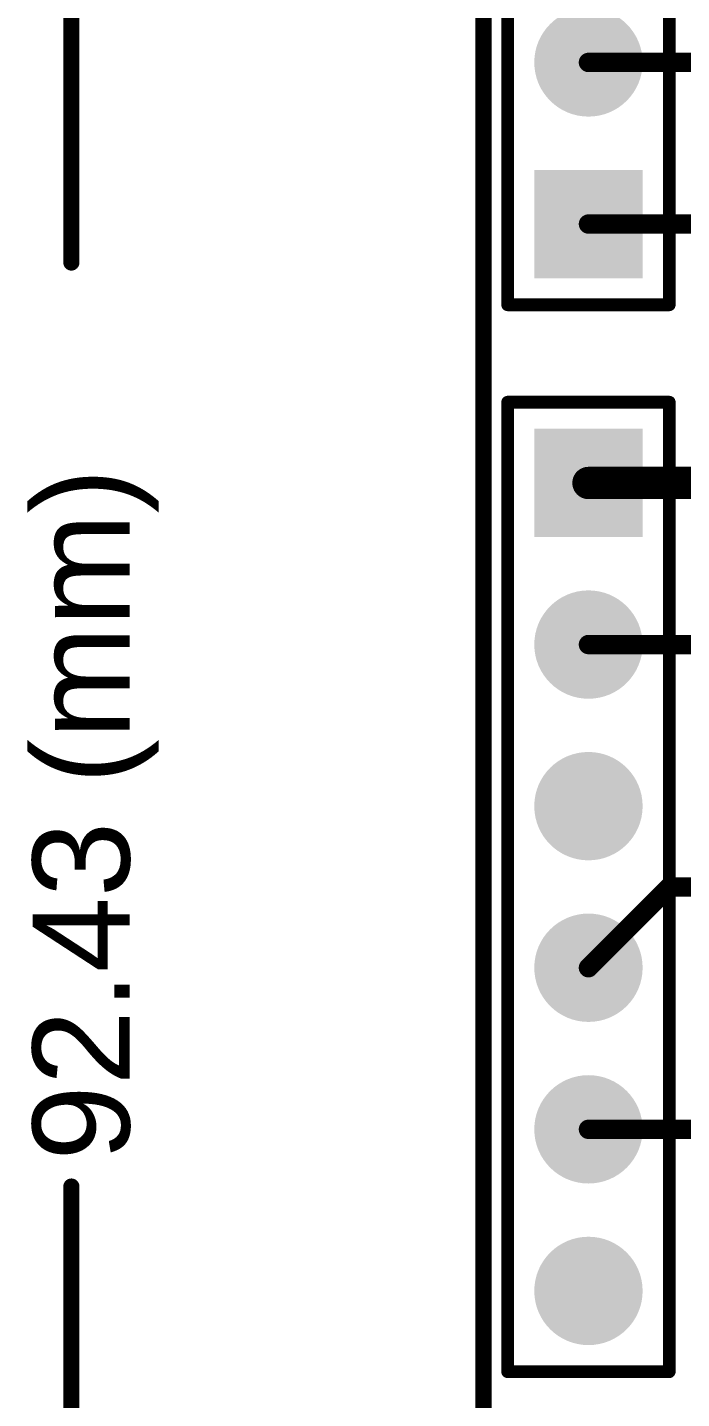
# Model space of a CAD drawing. Header units: millimetres. Extents: x -0.39 to 4.37, y -0.38 to 3.54.
# Drawn here: x -0.389 to 0.015, y 1.279 to 2.128 of the extents above; entities that cross this region are included whole.
import ezdxf

# ---------------------------------------------------------------- set-up
doc = ezdxf.new("R2010")
doc.units = ezdxf.units.MM
doc.header["$MEASUREMENT"] = 0
for name, color, linetype in [('BottomLayer', 5, 'Continuous'), ('BottomSolder', 6, 'Continuous'), ('Mechanical1', 6, 'Continuous'), ('Mechanical2', 216, 'Continuous'), ('MultiLayer', 9, 'Continuous'), ('PadHoleLayer', 156, 'Continuous'), ('TopLayer', 1, 'Continuous'), ('TopOverlay', 2, 'Continuous'), ('TopSolder', 216, 'Continuous')]:
    doc.layers.add(name, color=color, linetype=linetype)
doc.styles.add('Arial', font='', dxfattribs={"height": 0.2})
doc.styles.get('Arial').set_extended_font_data('Arial')

# ---------------------------------------------------------------- blocks, each defined once
blk = doc.blocks.new('HDR1X6_212')
at = {"layer": 'BottomLayer'}
blk.add_hatch(color=5, dxfattribs=at).paths.add_polyline_path([(-0.02953, 0.02953), (0.02953, 0.02953), (0.02953, -0.02953), (-0.02953, -0.02953)])
h = blk.add_hatch(color=5, dxfattribs=at)
edge = h.paths.add_edge_path()
edge.add_arc((0.1, 0), 0.02953, 0, 360)
h = blk.add_hatch(color=5, dxfattribs=at)
edge = h.paths.add_edge_path()
edge.add_arc((0.2, 0), 0.02953, 0, 360)
h = blk.add_hatch(color=5, dxfattribs=at)
edge = h.paths.add_edge_path()
edge.add_arc((0.3, 0), 0.02953, 0, 360)
h = blk.add_hatch(color=5, dxfattribs=at)
edge = h.paths.add_edge_path()
edge.add_arc((0.4, 0), 0.02953, 0, 360)
h = blk.add_hatch(color=5, dxfattribs=at)
edge = h.paths.add_edge_path()
edge.add_arc((0.5, 0), 0.02953, 0, 360)
at = {"layer": 'BottomSolder'}
blk.add_hatch(color=6, dxfattribs=at).paths.add_polyline_path([(-0.03353, 0.03353), (0.03353, 0.03353), (0.03353, -0.03353), (-0.03353, -0.03353)])
h = blk.add_hatch(color=6, dxfattribs=at)
edge = h.paths.add_edge_path()
edge.add_arc((0.1, 0), 0.03353, 0, 360)
h = blk.add_hatch(color=6, dxfattribs=at)
edge = h.paths.add_edge_path()
edge.add_arc((0.2, 0), 0.03353, 0, 360)
h = blk.add_hatch(color=6, dxfattribs=at)
edge = h.paths.add_edge_path()
edge.add_arc((0.3, 0), 0.03353, 0, 360)
h = blk.add_hatch(color=6, dxfattribs=at)
edge = h.paths.add_edge_path()
edge.add_arc((0.4, 0), 0.03353, 0, 360)
h = blk.add_hatch(color=6, dxfattribs=at)
edge = h.paths.add_edge_path()
edge.add_arc((0.5, 0), 0.03353, 0, 360)
at = {"layer": 'MultiLayer'}
blk.add_hatch(color=9, dxfattribs=at).paths.add_polyline_path([(-0.02953, 0.02953), (0.02953, 0.02953), (0.02953, -0.02953), (-0.02953, -0.02953)])
h = blk.add_hatch(color=9, dxfattribs=at)
edge = h.paths.add_edge_path()
edge.add_arc((0.1, 0), 0.02953, 0, 360)
h = blk.add_hatch(color=9, dxfattribs=at)
edge = h.paths.add_edge_path()
edge.add_arc((0.2, 0), 0.02953, 0, 360)
h = blk.add_hatch(color=9, dxfattribs=at)
edge = h.paths.add_edge_path()
edge.add_arc((0.3, 0), 0.02953, 0, 360)
h = blk.add_hatch(color=9, dxfattribs=at)
edge = h.paths.add_edge_path()
edge.add_arc((0.4, 0), 0.02953, 0, 360)
h = blk.add_hatch(color=9, dxfattribs=at)
edge = h.paths.add_edge_path()
edge.add_arc((0.5, 0), 0.02953, 0, 360)
at = {"layer": 'PadHoleLayer'}
h = blk.add_hatch(color=156, dxfattribs=at)
edge = h.paths.add_edge_path()
edge.add_arc((0, 0), 0.01772, 0, 360)
h = blk.add_hatch(color=156, dxfattribs=at)
edge = h.paths.add_edge_path()
edge.add_arc((0.1, 0), 0.01772, 0, 360)
h = blk.add_hatch(color=156, dxfattribs=at)
edge = h.paths.add_edge_path()
edge.add_arc((0.2, 0), 0.01772, 0, 360)
h = blk.add_hatch(color=156, dxfattribs=at)
edge = h.paths.add_edge_path()
edge.add_arc((0.3, 0), 0.01772, 0, 360)
h = blk.add_hatch(color=156, dxfattribs=at)
edge = h.paths.add_edge_path()
edge.add_arc((0.4, 0), 0.01772, 0, 360)
h = blk.add_hatch(color=156, dxfattribs=at)
edge = h.paths.add_edge_path()
edge.add_arc((0.5, 0), 0.01772, 0, 360)
at = {"layer": 'TopLayer'}
blk.add_hatch(color=1, dxfattribs=at).paths.add_polyline_path([(-0.02953, 0.02953), (0.02953, 0.02953), (0.02953, -0.02953), (-0.02953, -0.02953)])
h = blk.add_hatch(color=1, dxfattribs=at)
edge = h.paths.add_edge_path()
edge.add_arc((0.1, 0), 0.02953, 0, 360)
h = blk.add_hatch(color=1, dxfattribs=at)
edge = h.paths.add_edge_path()
edge.add_arc((0.2, 0), 0.02953, 0, 360)
h = blk.add_hatch(color=1, dxfattribs=at)
edge = h.paths.add_edge_path()
edge.add_arc((0.3, 0), 0.02953, 0, 360)
h = blk.add_hatch(color=1, dxfattribs=at)
edge = h.paths.add_edge_path()
edge.add_arc((0.4, 0), 0.02953, 0, 360)
h = blk.add_hatch(color=1, dxfattribs=at)
edge = h.paths.add_edge_path()
edge.add_arc((0.5, 0), 0.02953, 0, 360)
at = {"layer": 'TopSolder'}
blk.add_hatch(color=216, dxfattribs=at).paths.add_polyline_path([(-0.03353, 0.03353), (0.03353, 0.03353), (0.03353, -0.03353), (-0.03353, -0.03353)])
h = blk.add_hatch(color=216, dxfattribs=at)
edge = h.paths.add_edge_path()
edge.add_arc((0.1, 0), 0.03353, 0, 360)
h = blk.add_hatch(color=216, dxfattribs=at)
edge = h.paths.add_edge_path()
edge.add_arc((0.2, 0), 0.03353, 0, 360)
h = blk.add_hatch(color=216, dxfattribs=at)
edge = h.paths.add_edge_path()
edge.add_arc((0.3, 0), 0.03353, 0, 360)
h = blk.add_hatch(color=216, dxfattribs=at)
edge = h.paths.add_edge_path()
edge.add_arc((0.4, 0), 0.03353, 0, 360)
h = blk.add_hatch(color=216, dxfattribs=at)
edge = h.paths.add_edge_path()
edge.add_arc((0.5, 0), 0.03353, 0, 360)
at = {"layer": 'TopOverlay', "const_width": 0.00787}
for points in [[(-0.05, -0.05), (-0.05, 0.05)], [(0.55, 0.05), (-0.05, 0.05)], [(0.55, -0.05), (0.55, 0.05)], [(0.55, -0.05), (-0.05, -0.05)]]:
    blk.add_lwpolyline(points, dxfattribs=at)
at = {"layer": 'TopOverlay', "const_width": 0.00394}
for points in [[(-0.05197, 0.05, 1), (-0.04803, 0.05, 1)], [(-0.05197, 0.05, 1), (-0.04803, 0.05, 1)], [(0.54803, 0.05, 1), (0.55197, 0.05, 1)], [(0.54803, 0.05, 1), (0.55197, 0.05, 1)], [(-0.05197, -0.05, 1), (-0.04803, -0.05, 1)], [(-0.05197, -0.05, 1), (-0.04803, -0.05, 1)], [(0.54803, -0.05, 1), (0.55197, -0.05, 1)], [(0.54803, -0.05, 1), (0.55197, -0.05, 1)]]:
    blk.add_lwpolyline(points, format="xyb", close=True, dxfattribs=at)
blk = doc.blocks.new('HDR1X2_414')
at = {"layer": 'BottomLayer'}
blk.add_hatch(color=5, dxfattribs=at).paths.add_polyline_path([(-0.02953, 0.02953), (0.02953, 0.02953), (0.02953, -0.02953), (-0.02953, -0.02953)])
h = blk.add_hatch(color=5, dxfattribs=at)
edge = h.paths.add_edge_path()
edge.add_arc((0.1, 0), 0.02953, 0, 360)
at = {"layer": 'BottomSolder'}
blk.add_hatch(color=6, dxfattribs=at).paths.add_polyline_path([(-0.03353, 0.03353), (0.03353, 0.03353), (0.03353, -0.03353), (-0.03353, -0.03353)])
h = blk.add_hatch(color=6, dxfattribs=at)
edge = h.paths.add_edge_path()
edge.add_arc((0.1, 0), 0.03353, 0, 360)
at = {"layer": 'MultiLayer'}
blk.add_hatch(color=9, dxfattribs=at).paths.add_polyline_path([(-0.02953, 0.02953), (0.02953, 0.02953), (0.02953, -0.02953), (-0.02953, -0.02953)])
h = blk.add_hatch(color=9, dxfattribs=at)
edge = h.paths.add_edge_path()
edge.add_arc((0.1, 0), 0.02953, 0, 360)
at = {"layer": 'PadHoleLayer'}
h = blk.add_hatch(color=156, dxfattribs=at)
edge = h.paths.add_edge_path()
edge.add_arc((0, 0), 0.01772, 0, 360)
h = blk.add_hatch(color=156, dxfattribs=at)
edge = h.paths.add_edge_path()
edge.add_arc((0.1, 0), 0.01772, 0, 360)
at = {"layer": 'TopLayer'}
blk.add_hatch(color=1, dxfattribs=at).paths.add_polyline_path([(-0.02953, 0.02953), (0.02953, 0.02953), (0.02953, -0.02953), (-0.02953, -0.02953)])
h = blk.add_hatch(color=1, dxfattribs=at)
edge = h.paths.add_edge_path()
edge.add_arc((0.1, 0), 0.02953, 0, 360)
at = {"layer": 'TopSolder'}
blk.add_hatch(color=216, dxfattribs=at).paths.add_polyline_path([(-0.03353, 0.03353), (0.03353, 0.03353), (0.03353, -0.03353), (-0.03353, -0.03353)])
h = blk.add_hatch(color=216, dxfattribs=at)
edge = h.paths.add_edge_path()
edge.add_arc((0.1, 0), 0.03353, 0, 360)
at = {"layer": 'TopOverlay', "const_width": 0.00787}
for points in [[(-0.05, 0.05), (0.15, 0.05)], [(-0.05, 0.05), (-0.05, -0.05)], [(0.15, 0.05), (0.15, -0.05)], [(-0.05, -0.05), (0.15, -0.05)]]:
    blk.add_lwpolyline(points, dxfattribs=at)
at = {"layer": 'TopOverlay', "const_width": 0.00394}
for points in [[(-0.05197, 0.05, 1), (-0.04803, 0.05, 1)], [(-0.05197, 0.05, 1), (-0.04803, 0.05, 1)], [(0.14803, 0.05, 1), (0.15197, 0.05, 1)], [(0.14803, 0.05, 1), (0.15197, 0.05, 1)], [(-0.05197, -0.05, 1), (-0.04803, -0.05, 1)], [(-0.05197, -0.05, 1), (-0.04803, -0.05, 1)], [(0.14803, -0.05, 1), (0.15197, -0.05, 1)], [(0.14803, -0.05, 1), (0.15197, -0.05, 1)]]:
    blk.add_lwpolyline(points, format="xyb", close=True, dxfattribs=at)

msp = doc.modelspace()

# ---------------------------------------------------------------- linework, layer by layer
at = {"layer": 'BottomLayer', "const_width": 0.012}
for points in [[(-0.04218, 2.10607), (0.55293, 2.10607)], [(-0.04218, 2.00607), (0.62493, 2.00607)], [(-0.04218, 1.74582), (0.32682, 1.74582)], [(-0.04218, 1.54582), (0.00782, 1.59582)], [(0.00782, 1.59582), (0.81282, 1.59582)]]:
    msp.add_lwpolyline(points, dxfattribs=at)
at = {"layer": 'BottomLayer', "const_width": 0.006}
for points in [[(-0.04518, 2.10607, 1), (-0.03918, 2.10607, 1)], [(-0.04518, 2.00607, 1), (-0.03918, 2.00607, 1)], [(-0.04518, 1.74582, 1), (-0.03918, 1.74582, 1)], [(0.00482, 1.59582, 1), (0.01082, 1.59582, 1)], [(0.00482, 1.59582, 1), (0.01082, 1.59582, 1)], [(-0.04518, 1.54582, 1), (-0.03918, 1.54582, 1)]]:
    msp.add_lwpolyline(points, format="xyb", close=True, dxfattribs=at)
at = {"layer": 'Mechanical1', "const_width": 0.01}
for points in [[(-0.36218, 1.98223), (-0.36218, 3.53182)], [(-0.36218, -0.10718), (-0.36218, 1.41041)]]:
    msp.add_lwpolyline(points, dxfattribs=at)
at = {"layer": 'Mechanical1', "const_width": 0.005}
for points in [[(-0.36468, 1.98223, 1), (-0.35968, 1.98223, 1)], [(-0.36468, 1.41041, 1), (-0.35968, 1.41041, 1)]]:
    msp.add_lwpolyline(points, format="xyb", close=True, dxfattribs=at)
at = {"layer": 'Mechanical2', "const_width": 0.01}
msp.add_lwpolyline([(-0.10718, -0.10718), (-0.10718, 3.53182)], dxfattribs=at)
at = {"layer": 'TopLayer'}
for points, const_width in [([(-0.04218, 1.84582), (0.13582, 1.84582)], 0.02), ([(-0.04218, 1.44582), (0.03112, 1.44582)], 0.012)]:
    msp.add_lwpolyline(points, dxfattribs=dict(at, const_width=const_width))
for points, const_width in [([(-0.04718, 1.84582, 1), (-0.03718, 1.84582, 1)], 0.01), ([(-0.04518, 1.44582, 1), (-0.03918, 1.44582, 1)], 0.006)]:
    msp.add_lwpolyline(points, format="xyb", close=True, dxfattribs=dict(at, const_width=const_width))

# ---------------------------------------------------------------- block references
for name, p, rotation in [('HDR1X2_414', (-0.04218, 2.00607), 90), ('HDR1X6_212', (-0.04218, 1.84582), 270)]:
    msp.add_blockref(name, p, dxfattribs=dict(rotation=rotation))

# ---------------------------------------------------------------- texts
at = {"layer": 'Mechanical1', "style": 'Arial'}
msp.add_text('92.43 (mm)', height=0.06, rotation=90, dxfattribs=at).set_placement((-0.32619, 1.42641))

doc.saveas('drawing.dxf')
